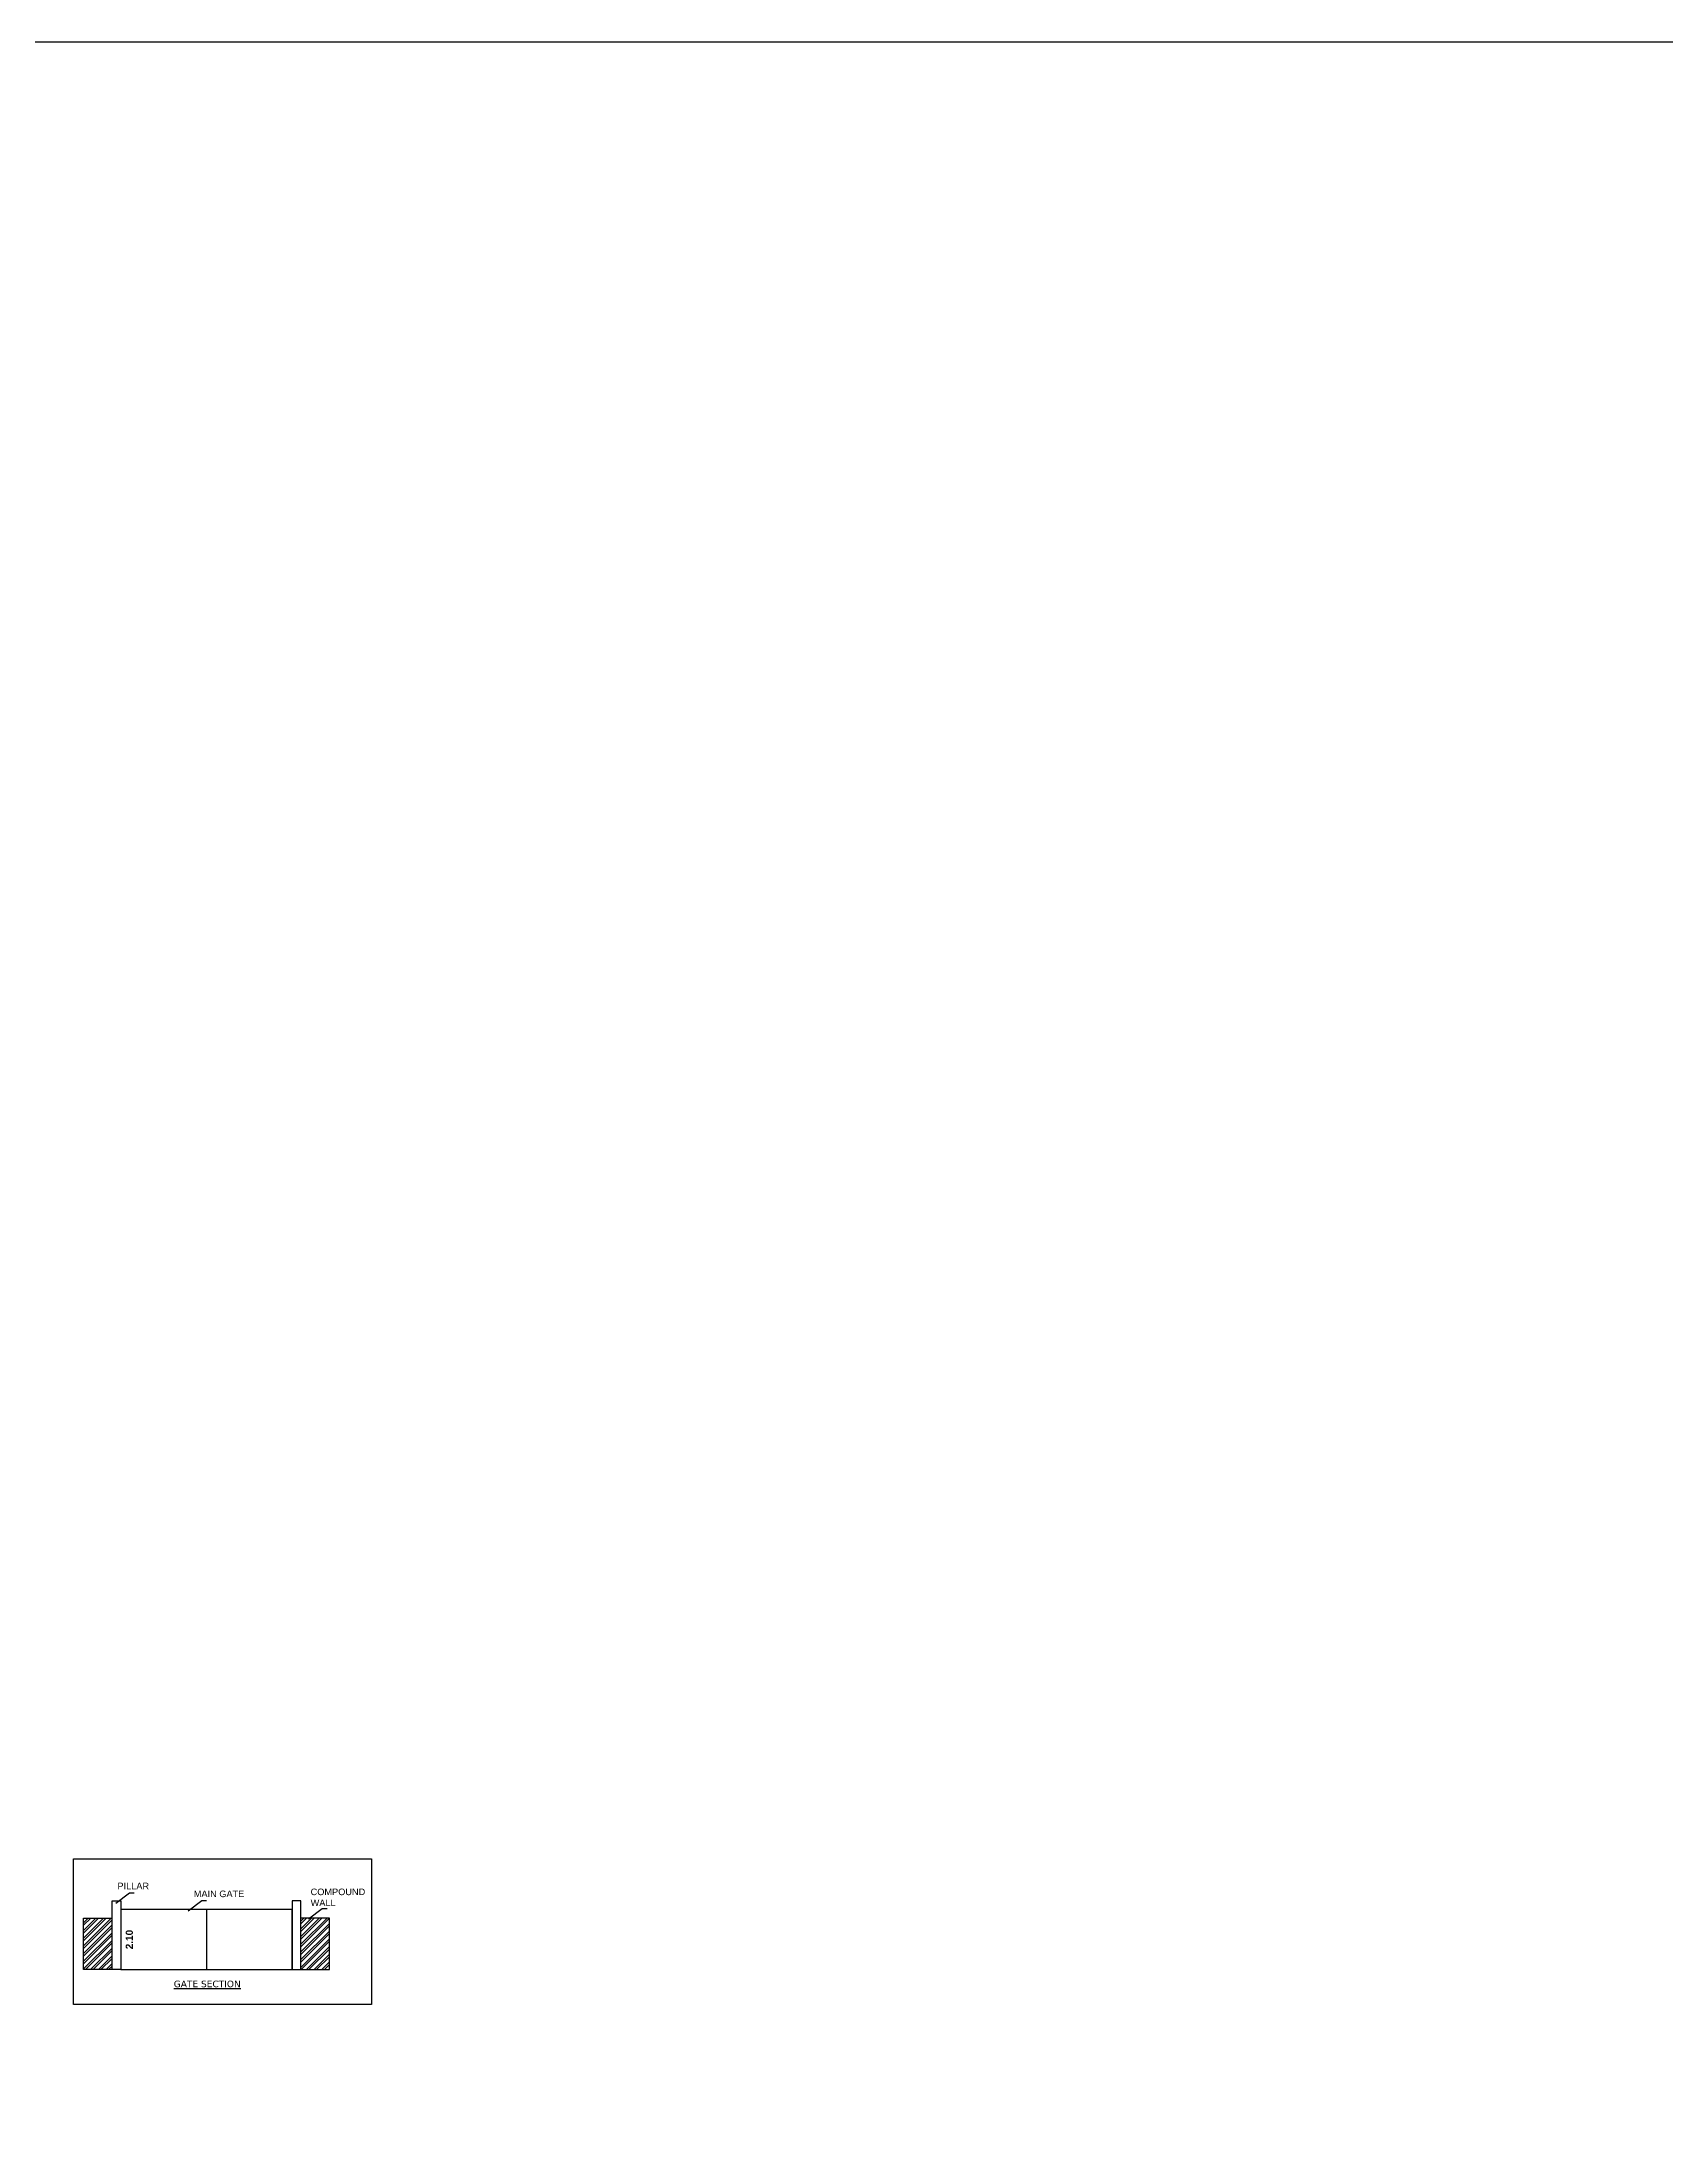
# Model space of a CAD drawing. Header units: metres. Extents: x 108 to 552, y -62 to 254.
# Drawn here: x 162.2 to 219, y 181.1 to 254.3 of the extents above; entities that cross this region are included whole.
import ezdxf

# ---------------------------------------------------------------- set-up
doc = ezdxf.new("R2010")
doc.units = ezdxf.units.M
doc.layers.add('MAIN_GATE', color=57, linetype='Continuous')
doc.styles.add('Ar Bold', font='arialbd.ttf', dxfattribs={"height": 0.25})
doc.styles.get("Standard").update_dxf_attribs({"font": 'arial.ttf', "height": 0.25})
doc.dimstyles.new('~dimensions', dxfattribs={"dimtxt": 0.25, "dimasz": 0.17, "dimexe": 0.05, "dimexo": 0.0625, "dimgap": 0.06, "dimtad": 1, "dimzin": 4, "dimdsep": 46, "dimtxsty": 'Ar Bold', "dimcen": 0.09, "dimse1": 1, "dimse2": 1, "dimsd1": 1, "dimsd2": 1, "dimclrt": 60, "dimadec": 0, "dimazin": 0, "dimtfac": 1, "dimtix": 1, "dimtofl": 0, "dimtmove": 2, "dimatfit": 3, "dimfxl": 0, "dimtolj": 1, "dimtzin": 0, "dimarcsym": 0})
pattern_1 = [(45, (88.90649, 140.15697), (-0.13470384, 0.13470384), []), (45, (88.99629, 140.15697), (-0.13470384, 0.13470384), [])]

# ---------------------------------------------------------------- blocks, each defined once
blk = doc.blocks.new('*D82')
at = {"layer": 'Defpoints', "color": 0}
for p in [(165.428, 188.949), (165.584, 188.949), (165.584, 186.849)]:
    blk.add_point(p, dxfattribs=at)
at = {"layer": 'MAIN_GATE', "color": 0, "insert": (165.241, 187.899), "char_height": 0.25, "attachment_point": 5, "rotation": 90, "style": 'Ar Bold'}
blk.add_mtext('\\A1;2.10', dxfattribs=at)

msp = doc.modelspace()

# ---------------------------------------------------------------- hatches: boundary and pattern name
h = msp.add_hatch()
h.set_pattern_fill('ANSI32', color=256, scale=0.02, style=0)
h.set_pattern_definition(pattern_1)
h.paths.add_polyline_path([(164.63733, 188.64943), (163.63733, 188.64943), (163.63733, 186.84943), (164.63733, 186.84943)])
h = msp.add_hatch()
h.set_pattern_fill('ANSI32', color=256, scale=0.02, style=0)
h.set_pattern_definition(pattern_1)
h.paths.add_polyline_path([(171.23733, 186.84943), (172.23733, 186.84943), (172.23733, 188.64943), (171.23733, 188.64943)])

# ---------------------------------------------------------------- linework, layer by layer
msp.add_line((167.93733, 188.94943), (167.93733, 186.84943))
at = {"color": 1}
msp.add_lwpolyline([(107.99315, 254.26045), (551.93105, 254.26045), (551.93105, -62.36192), (107.99315, -62.36192)], close=True, dxfattribs=at)
for points in [[(163.29085, 190.72579), (173.70967, 190.72579), (173.70967, 185.63298), (163.29085, 185.63298)], [(164.93733, 186.84943), (164.63733, 186.84943), (164.63733, 189.24943), (164.93733, 189.24943)], [(164.93733, 186.84943), (170.93733, 186.84943), (170.93733, 188.94943), (164.93733, 188.94943)], [(170.93733, 186.84943), (171.23733, 186.84943), (171.23733, 189.24943), (170.93733, 189.24943)]]:
    msp.add_lwpolyline(points, close=True)
for points in [[(164.76361, 189.16897), (165.24127, 189.52681), (165.40712, 189.52681)], [(167.29513, 188.90484), (167.77279, 189.26268), (167.93864, 189.26268)], [(171.50863, 188.62353), (171.98629, 188.98137), (172.15214, 188.98137)], [(164.63733, 186.84943), (163.63733, 186.84943), (163.63733, 188.64943), (164.63733, 188.64943)], [(171.23733, 186.84943), (172.23733, 186.84943), (172.23733, 188.64943), (171.23733, 188.64943)]]:
    msp.add_lwpolyline(points)

# ---------------------------------------------------------------- texts
at = {"attachment_point": 1}
for s, width, gutter_width, heights, insert, char_height in [('PILLAR', 3.905852, 1, [0], (164.82352, 189.88576), 0.23), ('MAIN GATE', 3.905852, 1, [0], (167.49389, 189.61205), 0.23), ('COMPOUND\\PWALL', 3.905852, 1, [0], (171.5792, 189.68118), 0.23), ('{\\fVerdana|b0|i0|c0|p34;\\LGATE SECTION}', 3.5421329, 5.23785, [4.64333], (166.79302, 186.46167), 0.230022)]:
    msp.add_mtext_dynamic_manual_height_columns(s, width=width, gutter_width=gutter_width, heights=heights, dxfattribs=dict(at, insert=insert, char_height=char_height))

# ---------------------------------------------------------------- dimensions: what is measured, and where the dimension line sits
at = {"layer": 'MAIN_GATE', "color": 1}
dim = msp.add_aligned_dim(p1=(165.58387, 186.84943), p2=(165.58387, 188.94943), distance=0.15541, dimstyle='~dimensions', override={"dimclrt": 0}, dxfattribs=at)
dim.commit()
dim.dimension.update_dxf_attribs({"geometry": '*D82', "text_midpoint": (165.24082, 187.89943)})

doc.saveas('drawing.dxf')
